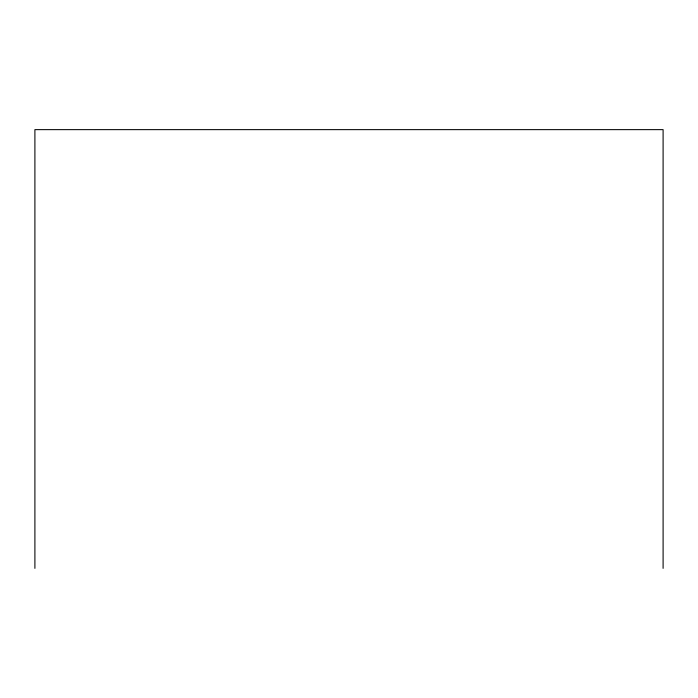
<?xml version="1.0" encoding="UTF-8"?>
<svg xmlns="http://www.w3.org/2000/svg" width="698" height="698" viewBox="0 0 698 698"><rect width="100%" height="100%" fill="white"/><g stroke="black" fill="none" stroke-linecap="round" stroke-linejoin="round"><path stroke-width="1.05" d="M663.1 568.364L663.1 129.636L34.9 129.636L34.9 568.364"/></g></svg>
